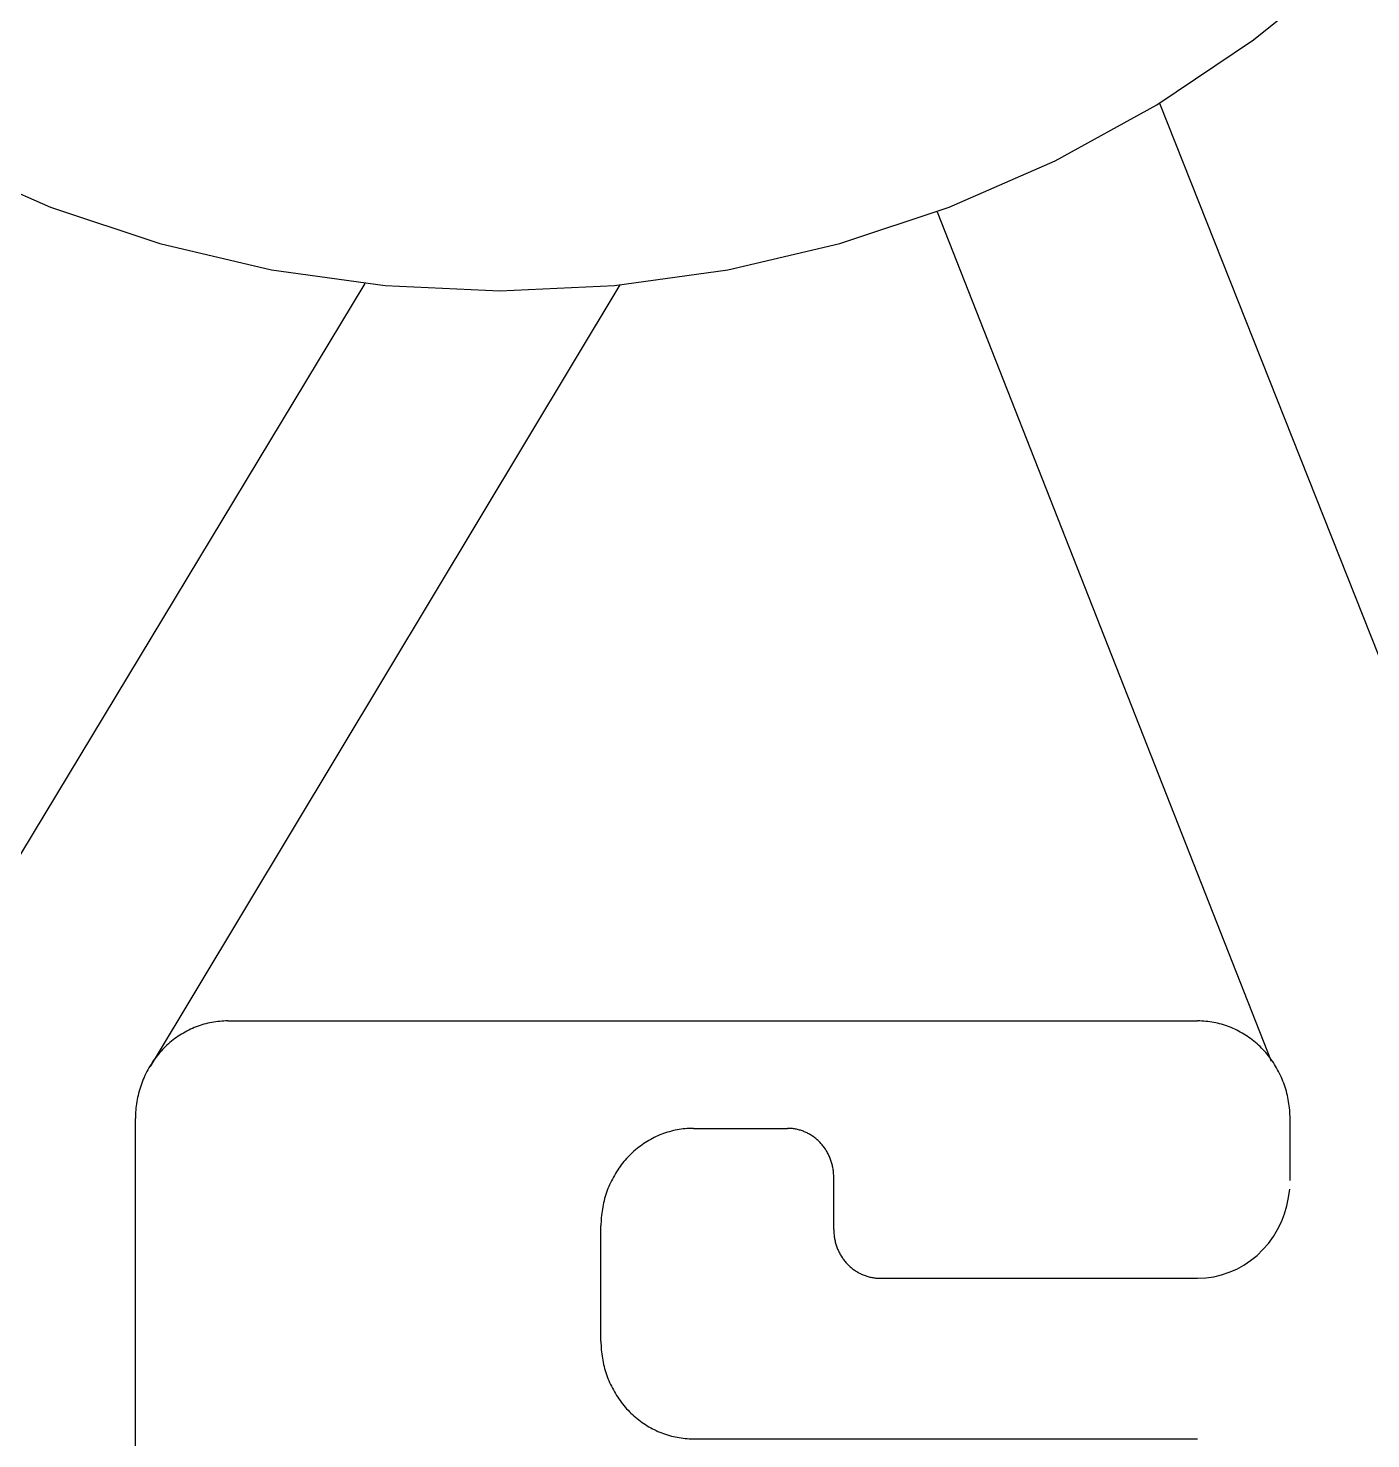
# Model space of a CAD drawing. Header units: inches. Extents: x -3311 to 1429, y -713 to 2436.
# Drawn here: x -3157.09 to -3151.96, y 2236.56 to 2241.95 of the extents above; entities that cross this region are included whole.
import ezdxf

# ---------------------------------------------------------------- set-up
doc = ezdxf.new("R2010")
doc.units = ezdxf.units.IN

msp = doc.modelspace()

# ---------------------------------------------------------------- linework, layer by layer
at = {"color": 6, "linetype": 'Continuous', "lineweight": -3}
for p, q in [((-3152.4111, 2241.9032), (-3152.0638, 2242.185)), ((-3152.7803, 2241.6545), (-3152.4111, 2241.9032)), ((-3153.1686, 2241.4408), (-3152.7803, 2241.6545)), ((-3152.7697, 2241.6611), (-3151.3096, 2237.973)), ((-3157.41, 2241.4408), (-3157.0056, 2241.2637)), ((-3153.573, 2241.2637), (-3153.1686, 2241.4408)), ((-3157.0056, 2241.2637), (-3156.5881, 2241.1245)), ((-3153.9906, 2241.1245), (-3153.573, 2241.2637)), ((-3153.6197, 2241.246), (-3152.3438, 2238.0007)), ((-3156.5881, 2241.1245), (-3156.1607, 2241.0243)), ((-3154.418, 2241.0243), (-3153.9906, 2241.1245)), ((-3156.1607, 2241.0243), (-3155.7267, 2240.9639)), ((-3154.852, 2240.9639), (-3154.418, 2241.0243)), ((-3157.6116, 2237.9749), (-3155.803, 2240.9716)), ((-3156.6231, 2237.9804), (-3154.83, 2240.966)), ((-3155.7267, 2240.9639), (-3155.2893, 2240.9437)), ((-3155.2893, 2240.9437), (-3154.852, 2240.9639)), ((-3156.3819, 2238.1496), (-3156.3895, 2238.1483)), ((-3156.3743, 2238.1508), (-3156.3819, 2238.1496)), ((-3156.3666, 2238.1518), (-3156.3743, 2238.1508)), ((-3156.3589, 2238.1526), (-3156.3666, 2238.1518)), ((-3156.3513, 2238.1532), (-3156.3589, 2238.1526)), ((-3156.3436, 2238.1536), (-3156.3513, 2238.1532)), ((-3156.3359, 2238.1539), (-3156.3436, 2238.1536)), ((-3156.3282, 2238.154), (-3156.3359, 2238.1539)), ((-3156.3282, 2238.154), (-3152.6243, 2238.154)), ((-3152.6166, 2238.1539), (-3152.6243, 2238.154)), ((-3152.6089, 2238.1536), (-3152.6166, 2238.1539)), ((-3152.6012, 2238.1532), (-3152.6089, 2238.1536)), ((-3152.5935, 2238.1526), (-3152.6012, 2238.1532)), ((-3152.5859, 2238.1518), (-3152.5935, 2238.1526)), ((-3152.5782, 2238.1508), (-3152.5859, 2238.1518)), ((-3152.5706, 2238.1496), (-3152.5782, 2238.1508)), ((-3152.563, 2238.1483), (-3152.5706, 2238.1496)), ((-3156.5112, 2238.0999), (-3156.5177, 2238.0956)), ((-3156.5046, 2238.104), (-3156.5112, 2238.0999)), ((-3156.4979, 2238.108), (-3156.5046, 2238.104)), ((-3156.4911, 2238.1118), (-3156.4979, 2238.108)), ((-3156.4842, 2238.1155), (-3156.4911, 2238.1118)), ((-3156.4773, 2238.119), (-3156.4842, 2238.1155)), ((-3156.4703, 2238.1224), (-3156.4773, 2238.119)), ((-3156.4632, 2238.1256), (-3156.4703, 2238.1224)), ((-3156.4561, 2238.1286), (-3156.4632, 2238.1256)), ((-3156.4488, 2238.1315), (-3156.4561, 2238.1286)), ((-3156.4416, 2238.1342), (-3156.4488, 2238.1315)), ((-3156.4343, 2238.1367), (-3156.4416, 2238.1342)), ((-3156.4269, 2238.1391), (-3156.4343, 2238.1367)), ((-3156.4195, 2238.1413), (-3156.4269, 2238.1391)), ((-3156.412, 2238.1433), (-3156.4195, 2238.1413)), ((-3156.4046, 2238.1451), (-3156.412, 2238.1433)), ((-3156.397, 2238.1468), (-3156.4046, 2238.1451)), ((-3156.3895, 2238.1483), (-3156.397, 2238.1468)), ((-3152.5555, 2238.1468), (-3152.563, 2238.1483)), ((-3152.5479, 2238.1451), (-3152.5555, 2238.1468)), ((-3152.5404, 2238.1433), (-3152.5479, 2238.1451)), ((-3152.533, 2238.1413), (-3152.5404, 2238.1433)), ((-3152.5256, 2238.1391), (-3152.533, 2238.1413)), ((-3152.5182, 2238.1367), (-3152.5256, 2238.1391)), ((-3152.5109, 2238.1342), (-3152.5182, 2238.1367)), ((-3152.5036, 2238.1315), (-3152.5109, 2238.1342)), ((-3152.4964, 2238.1286), (-3152.5036, 2238.1315)), ((-3152.4893, 2238.1256), (-3152.4964, 2238.1286)), ((-3152.4822, 2238.1224), (-3152.4893, 2238.1256)), ((-3152.4752, 2238.119), (-3152.4822, 2238.1224)), ((-3152.4683, 2238.1155), (-3152.4752, 2238.119)), ((-3152.4614, 2238.1118), (-3152.4683, 2238.1155)), ((-3152.4546, 2238.108), (-3152.4614, 2238.1118)), ((-3152.4479, 2238.104), (-3152.4546, 2238.108)), ((-3152.4413, 2238.0999), (-3152.4479, 2238.104)), ((-3152.4348, 2238.0956), (-3152.4413, 2238.0999)), ((-3156.5776, 2238.0447), (-3156.583, 2238.0389)), ((-3156.5721, 2238.0504), (-3156.5776, 2238.0447)), ((-3156.5665, 2238.056), (-3156.5721, 2238.0504)), ((-3156.5608, 2238.0614), (-3156.5665, 2238.056)), ((-3156.5549, 2238.0667), (-3156.5608, 2238.0614)), ((-3156.549, 2238.0719), (-3156.5549, 2238.0667)), ((-3156.5429, 2238.0769), (-3156.549, 2238.0719)), ((-3156.5368, 2238.0818), (-3156.5429, 2238.0769)), ((-3156.5305, 2238.0865), (-3156.5368, 2238.0818)), ((-3156.5242, 2238.0911), (-3156.5305, 2238.0865)), ((-3156.5177, 2238.0956), (-3156.5242, 2238.0911)), ((-3152.4283, 2238.0911), (-3152.4348, 2238.0956)), ((-3152.4219, 2238.0865), (-3152.4283, 2238.0911)), ((-3152.4157, 2238.0818), (-3152.4219, 2238.0865)), ((-3152.4095, 2238.0769), (-3152.4157, 2238.0818)), ((-3152.4035, 2238.0719), (-3152.4095, 2238.0769)), ((-3152.3975, 2238.0667), (-3152.4035, 2238.0719)), ((-3152.3917, 2238.0614), (-3152.3975, 2238.0667)), ((-3152.386, 2238.056), (-3152.3917, 2238.0614)), ((-3152.3803, 2238.0504), (-3152.386, 2238.056)), ((-3152.3749, 2238.0447), (-3152.3803, 2238.0504)), ((-3152.3695, 2238.0389), (-3152.3749, 2238.0447)), ((-3156.6215, 2237.9882), (-3156.6257, 2237.9814)), ((-3156.6172, 2237.9949), (-3156.6215, 2237.9882)), ((-3156.6127, 2238.0016), (-3156.6172, 2237.9949)), ((-3156.6081, 2238.0081), (-3156.6127, 2238.0016)), ((-3156.6033, 2238.0145), (-3156.6081, 2238.0081)), ((-3156.5984, 2238.0208), (-3156.6033, 2238.0145)), ((-3156.5934, 2238.0269), (-3156.5984, 2238.0208)), ((-3156.5883, 2238.033), (-3156.5934, 2238.0269)), ((-3156.583, 2238.0389), (-3156.5883, 2238.033)), ((-3152.3642, 2238.033), (-3152.3695, 2238.0389)), ((-3152.3591, 2238.0269), (-3152.3642, 2238.033)), ((-3152.354, 2238.0208), (-3152.3591, 2238.0269)), ((-3152.3492, 2238.0145), (-3152.354, 2238.0208)), ((-3152.3444, 2238.0081), (-3152.3492, 2238.0145)), ((-3152.3398, 2238.0016), (-3152.3444, 2238.0081)), ((-3152.3353, 2237.9949), (-3152.3398, 2238.0016)), ((-3152.331, 2237.9882), (-3152.3353, 2237.9949)), ((-3152.3268, 2237.9814), (-3152.331, 2237.9882)), ((-3156.6479, 2237.9386), (-3156.6511, 2237.9312)), ((-3156.6446, 2237.946), (-3156.6479, 2237.9386)), ((-3156.6411, 2237.9532), (-3156.6446, 2237.946)), ((-3156.6375, 2237.9604), (-3156.6411, 2237.9532)), ((-3156.6337, 2237.9675), (-3156.6375, 2237.9604)), ((-3156.6298, 2237.9745), (-3156.6337, 2237.9675)), ((-3156.6257, 2237.9814), (-3156.6298, 2237.9745)), ((-3152.3227, 2237.9745), (-3152.3268, 2237.9814)), ((-3152.3188, 2237.9675), (-3152.3227, 2237.9745)), ((-3152.315, 2237.9604), (-3152.3188, 2237.9675)), ((-3152.3114, 2237.9532), (-3152.315, 2237.9604)), ((-3152.3079, 2237.946), (-3152.3114, 2237.9532)), ((-3152.3046, 2237.9386), (-3152.3079, 2237.946)), ((-3152.3014, 2237.9312), (-3152.3046, 2237.9386)), ((-3156.6669, 2237.8854), (-3156.6689, 2237.8775)), ((-3156.6646, 2237.8932), (-3156.6669, 2237.8854)), ((-3156.6622, 2237.9009), (-3156.6646, 2237.8932)), ((-3156.6597, 2237.9086), (-3156.6622, 2237.9009)), ((-3156.657, 2237.9162), (-3156.6597, 2237.9086)), ((-3156.6541, 2237.9237), (-3156.657, 2237.9162)), ((-3156.6511, 2237.9312), (-3156.6541, 2237.9237)), ((-3152.2984, 2237.9237), (-3152.3014, 2237.9312)), ((-3152.2955, 2237.9162), (-3152.2984, 2237.9237)), ((-3152.2928, 2237.9086), (-3152.2955, 2237.9162)), ((-3152.2903, 2237.9009), (-3152.2928, 2237.9086)), ((-3152.2879, 2237.8932), (-3152.2903, 2237.9009)), ((-3152.2856, 2237.8854), (-3152.2879, 2237.8932)), ((-3152.2836, 2237.8775), (-3152.2856, 2237.8854)), ((-3156.6779, 2237.8297), (-3156.6789, 2237.8216)), ((-3156.6769, 2237.8378), (-3156.6779, 2237.8297)), ((-3156.6756, 2237.8458), (-3156.6769, 2237.8378)), ((-3156.6742, 2237.8538), (-3156.6756, 2237.8458)), ((-3156.6726, 2237.8617), (-3156.6742, 2237.8538)), ((-3156.6708, 2237.8697), (-3156.6726, 2237.8617)), ((-3156.6689, 2237.8775), (-3156.6708, 2237.8697)), ((-3152.2816, 2237.8697), (-3152.2836, 2237.8775)), ((-3152.2799, 2237.8617), (-3152.2816, 2237.8697)), ((-3152.2783, 2237.8538), (-3152.2799, 2237.8617)), ((-3152.2769, 2237.8458), (-3152.2783, 2237.8538)), ((-3152.2756, 2237.8378), (-3152.2769, 2237.8458)), ((-3152.2745, 2237.8297), (-3152.2756, 2237.8378)), ((-3152.2736, 2237.8216), (-3152.2745, 2237.8297)), ((-3156.6809, 2237.7892), (-3156.681, 2237.781)), ((-3156.681, 2236.2369), (-3156.681, 2237.781)), ((-3156.6806, 2237.7973), (-3156.6809, 2237.7892)), ((-3156.6802, 2237.8054), (-3156.6806, 2237.7973)), ((-3156.6796, 2237.8135), (-3156.6802, 2237.8054)), ((-3156.6789, 2237.8216), (-3156.6796, 2237.8135)), ((-3152.2729, 2237.8135), (-3152.2736, 2237.8216)), ((-3152.2723, 2237.8054), (-3152.2729, 2237.8135)), ((-3152.2719, 2237.7973), (-3152.2723, 2237.8054)), ((-3152.2716, 2237.7892), (-3152.2719, 2237.7973)), ((-3152.2715, 2237.781), (-3152.2716, 2237.7892)), ((-3152.2715, 2237.5442), (-3152.2715, 2237.781)), ((-3154.671, 2237.7212), (-3154.6782, 2237.7184)), ((-3154.6637, 2237.7239), (-3154.671, 2237.7212)), ((-3154.6564, 2237.7265), (-3154.6637, 2237.7239)), ((-3154.6491, 2237.7288), (-3154.6564, 2237.7265)), ((-3154.6417, 2237.731), (-3154.6491, 2237.7288)), ((-3154.6342, 2237.733), (-3154.6417, 2237.731)), ((-3154.6267, 2237.7349), (-3154.6342, 2237.733)), ((-3154.6192, 2237.7365), (-3154.6267, 2237.7349)), ((-3154.6116, 2237.7381), (-3154.6192, 2237.7365)), ((-3154.604, 2237.7394), (-3154.6116, 2237.7381)), ((-3154.5964, 2237.7405), (-3154.604, 2237.7394)), ((-3154.5888, 2237.7415), (-3154.5964, 2237.7405)), ((-3154.5811, 2237.7423), (-3154.5888, 2237.7415)), ((-3154.5734, 2237.7429), (-3154.5811, 2237.7423)), ((-3154.5657, 2237.7434), (-3154.5734, 2237.7429)), ((-3154.558, 2237.7436), (-3154.5657, 2237.7434)), ((-3154.5503, 2237.7437), (-3154.558, 2237.7436)), ((-3154.5503, 2237.7437), (-3154.1905, 2237.7437)), ((-3154.1867, 2237.7437), (-3154.1905, 2237.7437)), ((-3154.1828, 2237.7435), (-3154.1867, 2237.7437)), ((-3154.179, 2237.7433), (-3154.1828, 2237.7435)), ((-3154.1752, 2237.743), (-3154.179, 2237.7433)), ((-3154.1713, 2237.7426), (-3154.1752, 2237.743)), ((-3154.1675, 2237.7421), (-3154.1713, 2237.7426)), ((-3154.1637, 2237.7415), (-3154.1675, 2237.7421)), ((-3154.1599, 2237.7409), (-3154.1637, 2237.7415)), ((-3154.1561, 2237.7401), (-3154.1599, 2237.7409)), ((-3154.1524, 2237.7393), (-3154.1561, 2237.7401)), ((-3154.1486, 2237.7384), (-3154.1524, 2237.7393)), ((-3154.1449, 2237.7374), (-3154.1486, 2237.7384)), ((-3154.1412, 2237.7363), (-3154.1449, 2237.7374)), ((-3154.1375, 2237.7351), (-3154.1412, 2237.7363)), ((-3154.1338, 2237.7338), (-3154.1375, 2237.7351)), ((-3154.1302, 2237.7325), (-3154.1338, 2237.7338)), ((-3154.1266, 2237.731), (-3154.1302, 2237.7325)), ((-3154.123, 2237.7295), (-3154.1266, 2237.731)), ((-3154.1195, 2237.7279), (-3154.123, 2237.7295)), ((-3154.116, 2237.7262), (-3154.1195, 2237.7279)), ((-3154.1125, 2237.7245), (-3154.116, 2237.7262)), ((-3154.1091, 2237.7226), (-3154.1125, 2237.7245)), ((-3154.1057, 2237.7207), (-3154.1091, 2237.7226)), ((-3154.1023, 2237.7187), (-3154.1057, 2237.7207)), ((-3154.099, 2237.7167), (-3154.1023, 2237.7187)), ((-3154.7651, 2237.6666), (-3154.7711, 2237.6616)), ((-3154.7589, 2237.6715), (-3154.7651, 2237.6666)), ((-3154.7527, 2237.6763), (-3154.7589, 2237.6715)), ((-3154.7463, 2237.6809), (-3154.7527, 2237.6763)), ((-3154.7399, 2237.6853), (-3154.7463, 2237.6809)), ((-3154.7334, 2237.6896), (-3154.7399, 2237.6853)), ((-3154.7267, 2237.6937), (-3154.7334, 2237.6896)), ((-3154.72, 2237.6977), (-3154.7267, 2237.6937)), ((-3154.7132, 2237.7016), (-3154.72, 2237.6977)), ((-3154.7064, 2237.7053), (-3154.7132, 2237.7016)), ((-3154.6994, 2237.7088), (-3154.7064, 2237.7053)), ((-3154.6924, 2237.7121), (-3154.6994, 2237.7088)), ((-3154.6853, 2237.7153), (-3154.6924, 2237.7121)), ((-3154.6782, 2237.7184), (-3154.6853, 2237.7153)), ((-3154.0958, 2237.7145), (-3154.099, 2237.7167)), ((-3154.0925, 2237.7123), (-3154.0958, 2237.7145)), ((-3154.0894, 2237.71), (-3154.0925, 2237.7123)), ((-3154.0862, 2237.7076), (-3154.0894, 2237.71)), ((-3154.0831, 2237.7052), (-3154.0862, 2237.7076)), ((-3154.0801, 2237.7027), (-3154.0831, 2237.7052)), ((-3154.0772, 2237.7001), (-3154.0801, 2237.7027)), ((-3154.0742, 2237.6974), (-3154.0772, 2237.7001)), ((-3154.0714, 2237.6947), (-3154.0742, 2237.6974)), ((-3154.0686, 2237.6919), (-3154.0714, 2237.6947)), ((-3154.0658, 2237.6891), (-3154.0686, 2237.6919)), ((-3154.0631, 2237.6862), (-3154.0658, 2237.6891)), ((-3154.0605, 2237.6832), (-3154.0631, 2237.6862)), ((-3154.0579, 2237.6802), (-3154.0605, 2237.6832)), ((-3154.0554, 2237.6771), (-3154.0579, 2237.6802)), ((-3154.053, 2237.674), (-3154.0554, 2237.6771)), ((-3154.0506, 2237.6708), (-3154.053, 2237.674)), ((-3154.0483, 2237.6675), (-3154.0506, 2237.6708)), ((-3154.046, 2237.6642), (-3154.0483, 2237.6675)), ((-3154.8156, 2237.6167), (-3154.8206, 2237.6105)), ((-3154.8104, 2237.6227), (-3154.8156, 2237.6167)), ((-3154.8052, 2237.6287), (-3154.8104, 2237.6227)), ((-3154.7998, 2237.6345), (-3154.8052, 2237.6287)), ((-3154.7943, 2237.6402), (-3154.7998, 2237.6345)), ((-3154.7887, 2237.6457), (-3154.7943, 2237.6402)), ((-3154.7829, 2237.6512), (-3154.7887, 2237.6457)), ((-3154.7771, 2237.6565), (-3154.7829, 2237.6512)), ((-3154.7711, 2237.6616), (-3154.7771, 2237.6565)), ((-3154.0439, 2237.6608), (-3154.046, 2237.6642)), ((-3154.0418, 2237.6574), (-3154.0439, 2237.6608)), ((-3154.0397, 2237.654), (-3154.0418, 2237.6574)), ((-3154.0378, 2237.6505), (-3154.0397, 2237.654)), ((-3154.0359, 2237.6469), (-3154.0378, 2237.6505)), ((-3154.0341, 2237.6433), (-3154.0359, 2237.6469)), ((-3154.0323, 2237.6397), (-3154.0341, 2237.6433)), ((-3154.0307, 2237.636), (-3154.0323, 2237.6397)), ((-3154.0291, 2237.6323), (-3154.0307, 2237.636)), ((-3154.0276, 2237.6286), (-3154.0291, 2237.6323)), ((-3154.0262, 2237.6248), (-3154.0276, 2237.6286)), ((-3154.0248, 2237.621), (-3154.0262, 2237.6248)), ((-3154.0235, 2237.6172), (-3154.0248, 2237.621)), ((-3154.0223, 2237.6133), (-3154.0235, 2237.6172)), ((-3154.0212, 2237.6094), (-3154.0223, 2237.6133)), ((-3154.8558, 2237.5572), (-3154.8596, 2237.5501)), ((-3154.8519, 2237.5642), (-3154.8558, 2237.5572)), ((-3154.8478, 2237.5711), (-3154.8519, 2237.5642)), ((-3154.8437, 2237.578), (-3154.8478, 2237.5711)), ((-3154.8393, 2237.5847), (-3154.8437, 2237.578)), ((-3154.8348, 2237.5913), (-3154.8393, 2237.5847)), ((-3154.8302, 2237.5978), (-3154.8348, 2237.5913)), ((-3154.8255, 2237.6042), (-3154.8302, 2237.5978)), ((-3154.8206, 2237.6105), (-3154.8255, 2237.6042)), ((-3154.0202, 2237.6055), (-3154.0212, 2237.6094)), ((-3154.0192, 2237.6016), (-3154.0202, 2237.6055)), ((-3154.0183, 2237.5976), (-3154.0192, 2237.6016)), ((-3154.0175, 2237.5936), (-3154.0183, 2237.5976)), ((-3154.0168, 2237.5896), (-3154.0175, 2237.5936)), ((-3154.0162, 2237.5856), (-3154.0168, 2237.5896)), ((-3154.0156, 2237.5816), (-3154.0162, 2237.5856)), ((-3154.0152, 2237.5775), (-3154.0156, 2237.5816)), ((-3154.0148, 2237.5735), (-3154.0152, 2237.5775)), ((-3154.0145, 2237.5694), (-3154.0148, 2237.5735)), ((-3154.0143, 2237.5654), (-3154.0145, 2237.5694)), ((-3154.0142, 2237.5613), (-3154.0143, 2237.5654)), ((-3154.0142, 2237.5572), (-3154.0142, 2237.5613)), ((-3154.0142, 2237.3577), (-3154.0142, 2237.5572)), ((-3154.8791, 2237.5059), (-3154.8818, 2237.4983)), ((-3154.8763, 2237.5135), (-3154.8791, 2237.5059)), ((-3154.8732, 2237.521), (-3154.8763, 2237.5135)), ((-3154.87, 2237.5284), (-3154.8732, 2237.521)), ((-3154.8667, 2237.5357), (-3154.87, 2237.5284)), ((-3154.8632, 2237.543), (-3154.8667, 2237.5357)), ((-3154.8596, 2237.5501), (-3154.8632, 2237.543)), ((-3152.2769, 2237.4794), (-3152.2729, 2237.5117)), ((-3154.8947, 2237.4515), (-3154.8963, 2237.4435)), ((-3154.893, 2237.4594), (-3154.8947, 2237.4515)), ((-3154.8911, 2237.4673), (-3154.893, 2237.4594)), ((-3154.889, 2237.4751), (-3154.8911, 2237.4673)), ((-3154.8868, 2237.4829), (-3154.889, 2237.4751)), ((-3154.8844, 2237.4906), (-3154.8868, 2237.4829)), ((-3154.8818, 2237.4983), (-3154.8844, 2237.4906)), ((-3152.2836, 2237.4476), (-3152.2769, 2237.4794)), ((-3154.9024, 2237.3951), (-3154.9028, 2237.387)), ((-3154.9018, 2237.4032), (-3154.9024, 2237.3951)), ((-3154.901, 2237.4113), (-3154.9018, 2237.4032)), ((-3154.9001, 2237.4194), (-3154.901, 2237.4113)), ((-3154.899, 2237.4275), (-3154.9001, 2237.4194)), ((-3154.8978, 2237.4355), (-3154.899, 2237.4275)), ((-3154.8963, 2237.4435), (-3154.8978, 2237.4355)), ((-3152.3046, 2237.3866), (-3152.2928, 2237.4166)), ((-3152.2928, 2237.4166), (-3152.2836, 2237.4476)), ((-3154.903, 2237.3789), (-3154.9031, 2237.3707)), ((-3154.9031, 2236.9306), (-3154.9031, 2237.3707)), ((-3154.9028, 2237.387), (-3154.903, 2237.3789)), ((-3154.0142, 2237.3577), (-3154.0141, 2237.3536)), ((-3154.0141, 2237.3536), (-3154.014, 2237.3496)), ((-3154.014, 2237.3496), (-3154.0138, 2237.3455)), ((-3154.0138, 2237.3455), (-3154.0135, 2237.3414)), ((-3154.0135, 2237.3414), (-3154.0131, 2237.3374)), ((-3152.3353, 2237.3303), (-3152.3188, 2237.3577)), ((-3152.3188, 2237.3577), (-3152.3046, 2237.3866)), ((-3154.0131, 2237.3374), (-3154.0127, 2237.3334)), ((-3154.0127, 2237.3334), (-3154.0121, 2237.3293)), ((-3154.0121, 2237.3293), (-3154.0115, 2237.3253)), ((-3154.0115, 2237.3253), (-3154.0108, 2237.3213)), ((-3154.0108, 2237.3213), (-3154.01, 2237.3173)), ((-3154.01, 2237.3173), (-3154.0091, 2237.3134)), ((-3154.0091, 2237.3134), (-3154.0082, 2237.3094)), ((-3154.0082, 2237.3094), (-3154.0071, 2237.3055)), ((-3154.0071, 2237.3055), (-3154.006, 2237.3016)), ((-3154.006, 2237.3016), (-3154.0048, 2237.2977)), ((-3154.0048, 2237.2977), (-3154.0035, 2237.2939)), ((-3154.0035, 2237.2939), (-3154.0022, 2237.2901)), ((-3154.0022, 2237.2901), (-3154.0007, 2237.2863)), ((-3152.3749, 2237.2804), (-3152.354, 2237.3044)), ((-3152.354, 2237.3044), (-3152.3353, 2237.3303)), ((-3154.0007, 2237.2863), (-3153.9992, 2237.2826)), ((-3153.9992, 2237.2826), (-3153.9977, 2237.2789)), ((-3153.9977, 2237.2789), (-3153.996, 2237.2752)), ((-3153.996, 2237.2752), (-3153.9942, 2237.2716)), ((-3153.9942, 2237.2716), (-3153.9924, 2237.268)), ((-3153.9924, 2237.268), (-3153.9905, 2237.2644)), ((-3153.9905, 2237.2644), (-3153.9886, 2237.2609)), ((-3153.9886, 2237.2609), (-3153.9866, 2237.2575)), ((-3153.9866, 2237.2575), (-3153.9844, 2237.2541)), ((-3153.9844, 2237.2541), (-3153.9823, 2237.2507)), ((-3153.9823, 2237.2507), (-3153.98, 2237.2474)), ((-3153.98, 2237.2474), (-3153.9777, 2237.2442)), ((-3153.9777, 2237.2442), (-3153.9753, 2237.241)), ((-3153.9753, 2237.241), (-3153.9729, 2237.2378)), ((-3153.9729, 2237.2378), (-3153.9704, 2237.2347)), ((-3153.9704, 2237.2347), (-3153.9678, 2237.2317)), ((-3152.4479, 2237.2212), (-3152.4219, 2237.2387)), ((-3152.4219, 2237.2387), (-3152.3975, 2237.2585)), ((-3152.3975, 2237.2585), (-3152.3749, 2237.2804)), ((-3153.9678, 2237.2317), (-3153.9652, 2237.2287)), ((-3153.9652, 2237.2287), (-3153.9625, 2237.2258)), ((-3153.9625, 2237.2258), (-3153.9598, 2237.223)), ((-3153.9598, 2237.223), (-3153.957, 2237.2202)), ((-3153.957, 2237.2202), (-3153.9541, 2237.2175)), ((-3153.9541, 2237.2175), (-3153.9512, 2237.2148)), ((-3153.9512, 2237.2148), (-3153.9482, 2237.2123)), ((-3153.9482, 2237.2123), (-3153.9452, 2237.2097)), ((-3153.9452, 2237.2097), (-3153.9421, 2237.2073)), ((-3153.9421, 2237.2073), (-3153.939, 2237.2049)), ((-3153.939, 2237.2049), (-3153.9358, 2237.2026)), ((-3153.9358, 2237.2026), (-3153.9326, 2237.2004)), ((-3153.9326, 2237.2004), (-3153.9293, 2237.1983)), ((-3153.9293, 2237.1983), (-3153.926, 2237.1962)), ((-3153.926, 2237.1962), (-3153.9226, 2237.1942)), ((-3153.9226, 2237.1942), (-3153.9192, 2237.1923)), ((-3153.9192, 2237.1923), (-3153.9158, 2237.1904)), ((-3153.9158, 2237.1904), (-3153.9123, 2237.1887)), ((-3153.9123, 2237.1887), (-3153.9088, 2237.187)), ((-3153.9088, 2237.187), (-3153.9053, 2237.1854)), ((-3153.9053, 2237.1854), (-3153.9017, 2237.1839)), ((-3153.9017, 2237.1839), (-3153.8981, 2237.1825)), ((-3153.8981, 2237.1825), (-3153.8945, 2237.1811)), ((-3153.8945, 2237.1811), (-3153.8908, 2237.1798)), ((-3153.8908, 2237.1798), (-3153.8871, 2237.1787)), ((-3152.563, 2237.1769), (-3152.533, 2237.1839)), ((-3152.533, 2237.1839), (-3152.5036, 2237.1937)), ((-3152.5036, 2237.1937), (-3152.4752, 2237.2062)), ((-3152.4752, 2237.2062), (-3152.4479, 2237.2212)), ((-3153.8871, 2237.1787), (-3153.8834, 2237.1776)), ((-3153.8834, 2237.1776), (-3153.8797, 2237.1766)), ((-3153.8797, 2237.1766), (-3153.876, 2237.1756)), ((-3153.876, 2237.1756), (-3153.8722, 2237.1748)), ((-3153.8722, 2237.1748), (-3153.8684, 2237.174)), ((-3153.8684, 2237.174), (-3153.8646, 2237.1734)), ((-3153.8646, 2237.1734), (-3153.8608, 2237.1728)), ((-3153.8608, 2237.1728), (-3153.857, 2237.1723)), ((-3153.857, 2237.1723), (-3153.8532, 2237.1719)), ((-3153.8532, 2237.1719), (-3153.8493, 2237.1716)), ((-3153.8493, 2237.1716), (-3153.8455, 2237.1714)), ((-3153.8455, 2237.1714), (-3153.8417, 2237.1713)), ((-3153.8417, 2237.1713), (-3153.8378, 2237.1712)), ((-3153.8378, 2237.1712), (-3152.6243, 2237.1712)), ((-3152.6243, 2237.1712), (-3152.5935, 2237.1726)), ((-3152.5935, 2237.1726), (-3152.563, 2237.1769)), ((-3154.9031, 2236.9306), (-3154.903, 2236.9225)), ((-3154.903, 2236.9225), (-3154.9028, 2236.9144)), ((-3154.9028, 2236.9144), (-3154.9024, 2236.9062)), ((-3154.9024, 2236.9062), (-3154.9018, 2236.8981)), ((-3154.9018, 2236.8981), (-3154.901, 2236.89)), ((-3154.901, 2236.89), (-3154.9001, 2236.882)), ((-3154.9001, 2236.882), (-3154.899, 2236.8739)), ((-3154.899, 2236.8739), (-3154.8978, 2236.8659)), ((-3154.8978, 2236.8659), (-3154.8963, 2236.8579)), ((-3154.8963, 2236.8579), (-3154.8947, 2236.8499)), ((-3154.8947, 2236.8499), (-3154.893, 2236.842)), ((-3154.893, 2236.842), (-3154.8911, 2236.8341)), ((-3154.8911, 2236.8341), (-3154.889, 2236.8263)), ((-3154.889, 2236.8263), (-3154.8868, 2236.8185)), ((-3154.8868, 2236.8185), (-3154.8844, 2236.8107)), ((-3154.8844, 2236.8107), (-3154.8818, 2236.8031)), ((-3154.8818, 2236.8031), (-3154.8791, 2236.7955)), ((-3154.8791, 2236.7955), (-3154.8763, 2236.7879)), ((-3154.8763, 2236.7879), (-3154.8732, 2236.7804)), ((-3154.8732, 2236.7804), (-3154.87, 2236.773)), ((-3154.87, 2236.773), (-3154.8667, 2236.7657)), ((-3154.8667, 2236.7657), (-3154.8632, 2236.7584)), ((-3154.8632, 2236.7584), (-3154.8596, 2236.7512)), ((-3154.8596, 2236.7512), (-3154.8558, 2236.7441)), ((-3154.8558, 2236.7441), (-3154.8519, 2236.7371)), ((-3154.8519, 2236.7371), (-3154.8478, 2236.7302)), ((-3154.8478, 2236.7302), (-3154.8437, 2236.7234)), ((-3154.8437, 2236.7234), (-3154.8393, 2236.7167)), ((-3154.8393, 2236.7167), (-3154.8348, 2236.7101)), ((-3154.8348, 2236.7101), (-3154.8302, 2236.7036)), ((-3154.8302, 2236.7036), (-3154.8255, 2236.6972)), ((-3154.8255, 2236.6972), (-3154.8206, 2236.6909)), ((-3154.8206, 2236.6909), (-3154.8156, 2236.6847)), ((-3154.8156, 2236.6847), (-3154.8104, 2236.6787)), ((-3154.8104, 2236.6787), (-3154.8052, 2236.6727)), ((-3154.8052, 2236.6727), (-3154.7998, 2236.6669)), ((-3154.7998, 2236.6669), (-3154.7943, 2236.6612)), ((-3154.7943, 2236.6612), (-3154.7887, 2236.6556)), ((-3154.7887, 2236.6556), (-3154.7829, 2236.6502)), ((-3154.7829, 2236.6502), (-3154.7771, 2236.6449)), ((-3154.7771, 2236.6449), (-3154.7711, 2236.6398)), ((-3154.7711, 2236.6398), (-3154.7651, 2236.6347)), ((-3154.7651, 2236.6347), (-3154.7589, 2236.6298)), ((-3154.7589, 2236.6298), (-3154.7527, 2236.6251)), ((-3154.7527, 2236.6251), (-3154.7463, 2236.6205)), ((-3154.7463, 2236.6205), (-3154.7399, 2236.6161)), ((-3154.7399, 2236.6161), (-3154.7334, 2236.6118)), ((-3154.7334, 2236.6118), (-3154.7267, 2236.6076)), ((-3154.7267, 2236.6076), (-3154.72, 2236.6036)), ((-3154.72, 2236.6036), (-3154.7132, 2236.5998)), ((-3154.7132, 2236.5998), (-3154.7064, 2236.5961)), ((-3154.7064, 2236.5961), (-3154.6994, 2236.5926)), ((-3154.6994, 2236.5926), (-3154.6924, 2236.5892)), ((-3154.6924, 2236.5892), (-3154.6853, 2236.586)), ((-3154.6853, 2236.586), (-3154.6782, 2236.583)), ((-3154.6782, 2236.583), (-3154.671, 2236.5802)), ((-3154.671, 2236.5802), (-3154.6637, 2236.5775)), ((-3154.6637, 2236.5775), (-3154.6564, 2236.5749)), ((-3154.6564, 2236.5749), (-3154.6491, 2236.5726)), ((-3154.6491, 2236.5726), (-3154.6417, 2236.5704)), ((-3154.6417, 2236.5704), (-3154.6342, 2236.5683)), ((-3154.6342, 2236.5683), (-3154.6267, 2236.5665)), ((-3154.6267, 2236.5665), (-3154.6192, 2236.5648)), ((-3154.6192, 2236.5648), (-3154.6116, 2236.5633)), ((-3154.6116, 2236.5633), (-3154.604, 2236.562)), ((-3154.604, 2236.562), (-3154.5964, 2236.5608)), ((-3154.5964, 2236.5608), (-3154.5888, 2236.5599)), ((-3154.5888, 2236.5599), (-3154.5811, 2236.5591)), ((-3154.5811, 2236.5591), (-3154.5734, 2236.5585)), ((-3154.5734, 2236.5585), (-3154.5657, 2236.558)), ((-3154.5657, 2236.558), (-3154.558, 2236.5577)), ((-3154.558, 2236.5577), (-3154.5503, 2236.5577)), ((-3154.5503, 2236.5577), (-3152.6243, 2236.5577))]:
    msp.add_line(p, q, dxfattribs=at)

doc.saveas('drawing.dxf')
